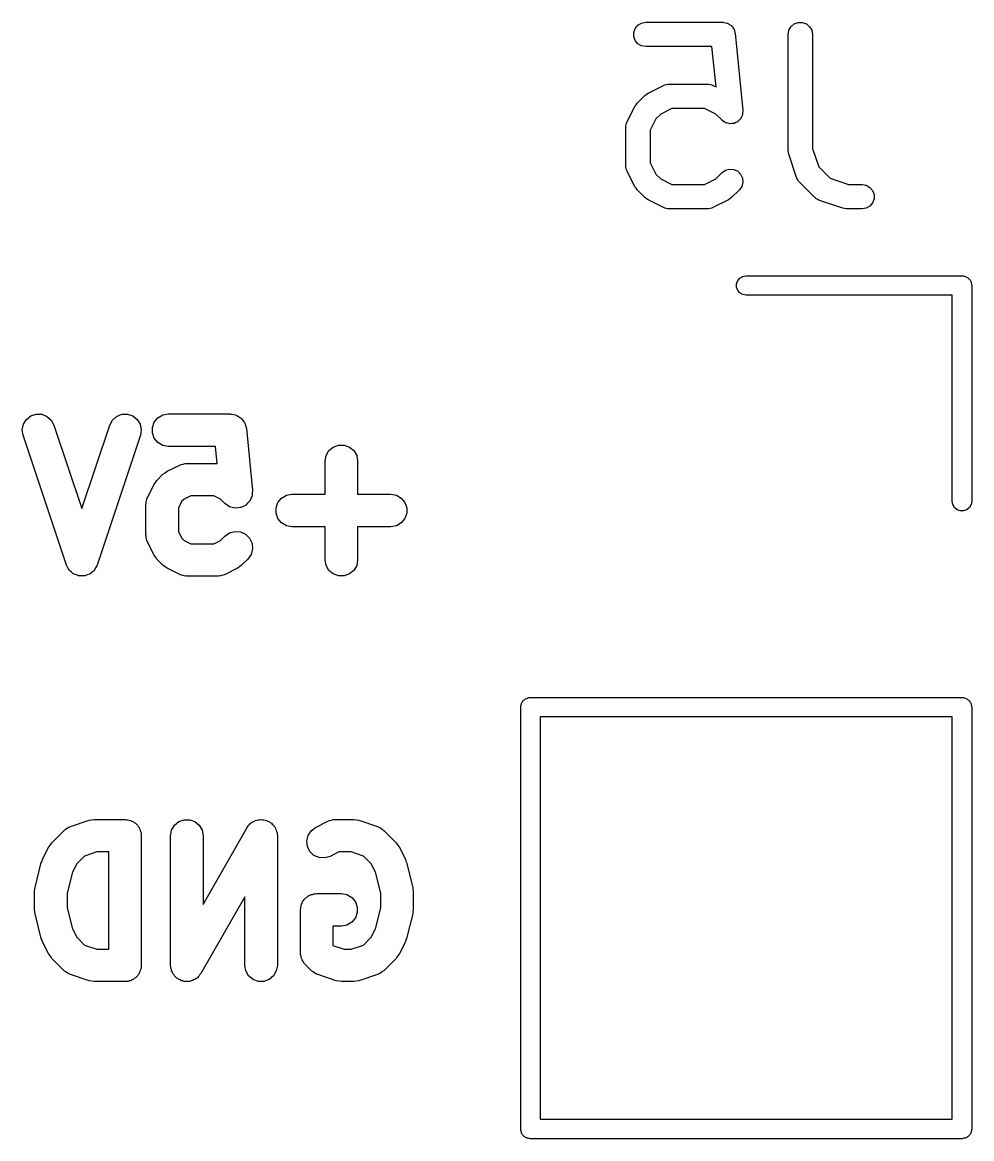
# Model space of a CAD drawing. Extents: x 70 to 226, y -104 to -44.
# Drawn here: x 220.54 to 226.39, y -63.93 to -57.05 of the extents above; entities that cross this region are included whole.
import ezdxf

# ---------------------------------------------------------------- set-up
doc = ezdxf.new("R2010")
doc.units = 0
doc.header["$MEASUREMENT"] = 0
doc.layers.add('BLACK', color=7, linetype='CONTINUOUS')

msp = doc.modelspace()

# ---------------------------------------------------------------- linework, layer by layer
at = {"layer": 'Black'}
for p, q in [((224.333, -57.0649), (224.355, -57.0519)), ((224.355, -57.0519), (224.381, -57.0474)), ((224.381, -57.0474), (224.857, -57.0474)), ((224.857, -57.0474), (224.86, -57.0479)), ((224.86, -57.0479), (224.863, -57.0476)), ((224.863, -57.0476), (224.873, -57.0501)), ((224.873, -57.0501), (224.883, -57.0519)), ((224.883, -57.0519), (224.885, -57.0533)), ((224.885, -57.0533), (224.888, -57.054)), ((224.888, -57.054), (224.896, -57.0598)), ((225.296, -57.0574), (225.32, -57.0485)), ((225.32, -57.0485), (225.346, -57.0485)), ((225.346, -57.0485), (225.371, -57.0574)), ((224.307, -57.1094), (224.316, -57.0849)), ((224.307, -57.1354), (224.307, -57.1094)), ((224.316, -57.0849), (224.333, -57.0649)), ((224.896, -57.0598), (224.905, -57.0649)), ((224.905, -57.0649), (224.907, -57.0671)), ((224.907, -57.0671), (224.91, -57.0687)), ((224.91, -57.0687), (224.916, -57.077)), ((224.916, -57.077), (224.922, -57.0849)), ((224.922, -57.0849), (224.923, -57.0875)), ((224.923, -57.0875), (224.925, -57.0898)), ((224.925, -57.0898), (224.927, -57.0997)), ((224.927, -57.0997), (224.931, -57.1094)), ((224.931, -57.1094), (224.931, -57.1122)), ((224.931, -57.1122), (224.932, -57.1149)), ((224.932, -57.1149), (224.979, -57.5911)), ((225.258, -57.1224), (225.263, -57.0967)), ((225.258, -57.8367), (225.258, -57.1224)), ((225.263, -57.0967), (225.276, -57.0742)), ((225.276, -57.0742), (225.296, -57.0574)), ((225.371, -57.0574), (225.391, -57.0742)), ((225.391, -57.0742), (225.404, -57.0967)), ((225.404, -57.0967), (225.408, -57.1224)), ((225.408, -57.1224), (225.408, -57.8245)), ((224.316, -57.1599), (224.307, -57.1354)), ((224.333, -57.1798), (224.316, -57.1599)), ((224.355, -57.1929), (224.333, -57.1798)), ((224.381, -57.1974), (224.355, -57.1929)), ((224.789, -57.1974), (224.381, -57.1974)), ((224.814, -57.4456), (224.789, -57.1974)), ((224.395, -57.4839), (224.49, -57.4363)), ((224.49, -57.4363), (224.494, -57.435)), ((224.494, -57.435), (224.498, -57.4329)), ((224.498, -57.4329), (224.507, -57.4313)), ((224.507, -57.4313), (224.515, -57.4288)), ((224.515, -57.4288), (224.52, -57.4291)), ((224.52, -57.4291), (224.524, -57.4283)), ((224.524, -57.4283), (224.762, -57.4283)), ((224.762, -57.4283), (224.766, -57.4291)), ((224.766, -57.4291), (224.77, -57.4288)), ((224.77, -57.4288), (224.779, -57.4313)), ((224.779, -57.4313), (224.788, -57.4329)), ((224.788, -57.4329), (224.791, -57.435)), ((224.791, -57.435), (224.795, -57.4363)), ((224.795, -57.4363), (224.814, -57.4456)), ((224.328, -57.5455), (224.376, -57.4979)), ((224.376, -57.4979), (224.385, -57.491)), ((224.385, -57.491), (224.395, -57.4839)), ((224.266, -57.6603), (224.314, -57.565)), ((224.314, -57.565), (224.321, -57.5554)), ((224.321, -57.5554), (224.328, -57.5455)), ((224.542, -57.5783), (224.473, -57.6126)), ((224.744, -57.5783), (224.542, -57.5783)), ((224.813, -57.6126), (224.744, -57.5783)), ((224.978, -57.6045), (224.977, -57.6171)), ((224.979, -57.592), (224.978, -57.6045)), ((224.979, -57.5911), (224.979, -57.5916)), ((224.979, -57.5916), (224.979, -57.592)), ((224.261, -57.6768), (224.263, -57.6682)), ((224.263, -57.6682), (224.265, -57.6644)), ((224.265, -57.6644), (224.266, -57.6603)), ((224.443, -57.643), (224.408, -57.7115)), ((224.473, -57.6126), (224.443, -57.643)), ((224.852, -57.6516), (224.813, -57.6126)), ((224.852, -57.6519), (224.852, -57.6516)), ((224.852, -57.6523), (224.852, -57.6519)), ((224.863, -57.6593), (224.852, -57.6523)), ((224.873, -57.6665), (224.863, -57.6593)), ((224.874, -57.6667), (224.873, -57.6665)), ((224.874, -57.6669), (224.874, -57.6667)), ((224.886, -57.67), (224.874, -57.6669)), ((224.898, -57.6733), (224.886, -57.67)), ((224.899, -57.6732), (224.898, -57.6733)), ((224.912, -57.6721), (224.899, -57.6734)), ((224.899, -57.6734), (224.899, -57.6732)), ((224.924, -57.671), (224.912, -57.6721)), ((224.925, -57.6708), (224.924, -57.671)), ((224.936, -57.6653), (224.925, -57.6708)), ((224.925, -57.6708), (224.925, -57.6708)), ((224.948, -57.66), (224.936, -57.6653)), ((224.949, -57.6595), (224.948, -57.6597)), ((224.948, -57.6597), (224.948, -57.66)), ((224.957, -57.6505), (224.949, -57.6595)), ((224.966, -57.6416), (224.957, -57.6505)), ((224.967, -57.6408), (224.966, -57.6412)), ((224.966, -57.6412), (224.966, -57.6416)), ((224.972, -57.6294), (224.967, -57.6408)), ((224.977, -57.618), (224.972, -57.6294)), ((224.977, -57.6171), (224.977, -57.6175)), ((224.977, -57.6175), (224.977, -57.618)), ((224.258, -57.6938), (224.259, -57.6896)), ((224.258, -57.9319), (224.258, -57.6938)), ((224.259, -57.6852), (224.261, -57.6768)), ((224.259, -57.6896), (224.259, -57.6852)), ((224.408, -57.7115), (224.408, -57.9142)), ((225.26, -57.8485), (225.258, -57.8367)), ((225.262, -57.8604), (225.26, -57.8485)), ((225.31, -58.0032), (225.262, -57.8604)), ((225.408, -57.8245), (225.447, -57.939)), ((224.259, -57.9362), (224.258, -57.9319)), ((224.259, -57.9405), (224.259, -57.9362)), ((224.261, -57.9489), (224.259, -57.9405)), ((224.263, -57.9576), (224.261, -57.9489)), ((224.408, -57.9142), (224.443, -57.9827)), ((225.447, -57.939), (225.517, -58.0092)), ((224.265, -57.9613), (224.263, -57.9576)), ((224.266, -57.9654), (224.265, -57.9613)), ((224.314, -58.0607), (224.266, -57.9654)), ((224.443, -57.9827), (224.473, -58.0131)), ((224.473, -58.0131), (224.542, -58.0474)), ((224.744, -58.0474), (224.813, -58.0131)), ((224.813, -58.0131), (224.852, -57.9741)), ((224.852, -57.9741), (224.873, -57.9592)), ((224.873, -57.9592), (224.898, -57.9524)), ((224.898, -57.9524), (224.924, -57.9547)), ((224.924, -57.9547), (224.948, -57.9657)), ((224.948, -57.9657), (224.966, -57.9841)), ((224.966, -57.9841), (224.977, -58.0077)), ((224.977, -58.0077), (224.979, -58.0337)), ((225.312, -58.007), (225.31, -58.0032)), ((225.313, -58.0112), (225.312, -58.007)), ((225.318, -58.0184), (225.313, -58.0112)), ((225.322, -58.0261), (225.318, -58.0184)), ((225.517, -58.0092), (225.631, -58.0474)), ((224.321, -58.0703), (224.314, -58.0607)), ((224.328, -58.0802), (224.321, -58.0703)), ((224.376, -58.1278), (224.328, -58.0802)), ((224.542, -58.0474), (224.744, -58.0474)), ((224.958, -58.0802), (224.91, -58.1278)), ((224.973, -58.0588), (224.958, -58.0802)), ((224.979, -58.0337), (224.973, -58.0588)), ((225.325, -58.029), (225.322, -58.0261)), ((225.328, -58.0326), (225.325, -58.029)), ((225.423, -58.1278), (225.328, -58.0326)), ((225.631, -58.0474), (225.714, -58.0474)), ((225.714, -58.0474), (225.74, -58.0519)), ((225.74, -58.0519), (225.762, -58.0649)), ((225.762, -58.0649), (225.779, -58.0849)), ((225.779, -58.0849), (225.788, -58.1094)), ((224.385, -58.1347), (224.376, -58.1278)), ((224.395, -58.1418), (224.385, -58.1347)), ((224.49, -58.1895), (224.395, -58.1418)), ((224.891, -58.1418), (224.795, -58.1895)), ((224.9, -58.1347), (224.891, -58.1418)), ((224.91, -58.1278), (224.9, -58.1347)), ((225.427, -58.1303), (225.423, -58.1278)), ((225.43, -58.1335), (225.427, -58.1303)), ((225.437, -58.1377), (225.43, -58.1335)), ((225.444, -58.1427), (225.437, -58.1377)), ((225.449, -58.1439), (225.444, -58.1427)), ((225.452, -58.1459), (225.449, -58.1439)), ((225.595, -58.1935), (225.452, -58.1459)), ((225.788, -58.1354), (225.779, -58.1599)), ((225.788, -58.1094), (225.788, -58.1354)), ((224.494, -58.1907), (224.49, -58.1895)), ((224.498, -58.1929), (224.494, -58.1907)), ((224.507, -58.1944), (224.498, -58.1929)), ((224.515, -58.1969), (224.507, -58.1944)), ((224.52, -58.1966), (224.515, -58.1969)), ((224.524, -58.1974), (224.52, -58.1966)), ((224.762, -58.1974), (224.524, -58.1974)), ((224.766, -58.1966), (224.762, -58.1974)), ((224.77, -58.1969), (224.766, -58.1966)), ((224.779, -58.1944), (224.77, -58.1969)), ((224.788, -58.1929), (224.779, -58.1944)), ((224.791, -58.1907), (224.788, -58.1929)), ((224.795, -58.1895), (224.791, -58.1907)), ((225.607, -58.1953), (225.595, -58.1935)), ((225.619, -58.1974), (225.607, -58.1953)), ((225.714, -58.1974), (225.619, -58.1974)), ((225.74, -58.1929), (225.714, -58.1974)), ((225.762, -58.1798), (225.74, -58.1929)), ((225.779, -58.1599), (225.762, -58.1798)), ((224.948, -58.64), (224.961, -58.624)), ((224.961, -58.624), (224.979, -58.6136)), ((224.979, -58.6136), (225, -58.61)), ((225, -58.61), (226.33, -58.61)), ((226.33, -58.61), (226.335, -58.6109)), ((226.335, -58.6109), (226.34, -58.6109)), ((226.34, -58.6109), (226.345, -58.6127)), ((226.345, -58.6127), (226.351, -58.6136)), ((226.351, -58.6136), (226.355, -58.6162)), ((226.355, -58.6162), (226.36, -58.618)), ((226.36, -58.618), (226.364, -58.6214)), ((226.364, -58.6214), (226.369, -58.624)), ((226.369, -58.624), (226.372, -58.6281)), ((226.372, -58.6281), (226.376, -58.6314)), ((226.376, -58.6314), (226.379, -58.636)), ((226.379, -58.636), (226.382, -58.64)), ((224.941, -58.6596), (224.948, -58.64)), ((224.941, -58.6804), (224.941, -58.6596)), ((224.948, -58.7), (224.941, -58.6804)), ((224.961, -58.716), (224.948, -58.7)), ((226.382, -58.64), (226.384, -58.6449)), ((226.384, -58.6449), (226.386, -58.6495)), ((226.386, -58.6495), (226.387, -58.6547)), ((226.387, -58.6547), (226.389, -58.6596)), ((226.389, -58.6596), (226.389, -58.6648)), ((226.389, -58.6648), (226.39, -58.67)), ((226.39, -58.67), (226.39, -60)), ((224.979, -58.7264), (224.961, -58.716)), ((225, -58.73), (224.979, -58.7264)), ((226.27, -58.73), (225, -58.73)), ((226.27, -60), (226.27, -58.73)), ((220.59, -59.474), (220.623, -59.463)), ((220.623, -59.463), (220.658, -59.4639)), ((220.658, -59.4639), (220.69, -59.4767)), ((221.119, -59.4767), (221.151, -59.4639)), ((221.151, -59.4639), (221.186, -59.463)), ((221.186, -59.463), (221.219, -59.474)), ((221.404, -59.4679), (221.438, -59.4619)), ((221.438, -59.4619), (221.819, -59.4619)), ((221.819, -59.4619), (221.823, -59.4626)), ((221.823, -59.4626), (221.827, -59.4622)), ((221.827, -59.4622), (221.84, -59.4656)), ((221.84, -59.4656), (221.853, -59.4679)), ((220.538, -59.5592), (220.545, -59.5251)), ((220.545, -59.5251), (220.563, -59.4956)), ((220.563, -59.4956), (220.59, -59.474)), ((220.69, -59.4767), (220.716, -59.4997)), ((220.716, -59.4997), (220.733, -59.5303)), ((220.733, -59.5303), (220.905, -60.0457)), ((220.905, -60.0457), (221.077, -59.5303)), ((221.077, -59.5303), (221.093, -59.4997)), ((221.093, -59.4997), (221.119, -59.4767)), ((221.219, -59.474), (221.246, -59.4956)), ((221.246, -59.4956), (221.264, -59.5251)), ((221.264, -59.5251), (221.271, -59.5592)), ((221.34, -59.5445), (221.351, -59.5119)), ((221.351, -59.5119), (221.374, -59.4853)), ((221.374, -59.4853), (221.404, -59.4679)), ((221.853, -59.4679), (221.857, -59.4698)), ((221.857, -59.4698), (221.86, -59.4708)), ((221.86, -59.4708), (221.871, -59.4785)), ((221.871, -59.4785), (221.883, -59.4853)), ((221.883, -59.4853), (221.886, -59.4882)), ((221.886, -59.4882), (221.889, -59.4903)), ((221.889, -59.4903), (221.897, -59.5014)), ((221.897, -59.5014), (221.906, -59.5119)), ((221.906, -59.5119), (221.907, -59.5155)), ((221.907, -59.5155), (221.909, -59.5185)), ((221.909, -59.5185), (221.913, -59.5317)), ((221.913, -59.5317), (221.918, -59.5445)), ((220.543, -59.5935), (220.538, -59.5592)), ((220.81, -60.3935), (220.543, -59.5935)), ((221.266, -59.5935), (221, -60.3935)), ((221.271, -59.5592), (221.266, -59.5935)), ((221.34, -59.5793), (221.34, -59.5445)), ((221.351, -59.6119), (221.34, -59.5793)), ((221.918, -59.5445), (221.918, -59.5483)), ((221.918, -59.5483), (221.919, -59.552)), ((221.919, -59.552), (221.957, -59.9329)), ((221.374, -59.6385), (221.351, -59.6119)), ((221.404, -59.6559), (221.374, -59.6385)), ((221.438, -59.6619), (221.404, -59.6559)), ((221.729, -59.6619), (221.438, -59.6619)), ((221.739, -59.7667), (221.729, -59.6619)), ((222.428, -59.6881), (222.455, -59.6658)), ((222.455, -59.6658), (222.487, -59.6539)), ((222.487, -59.6539), (222.522, -59.6539)), ((222.522, -59.6539), (222.555, -59.6658)), ((222.555, -59.6658), (222.581, -59.6881)), ((222.405, -59.7524), (222.411, -59.7182)), ((222.411, -59.7182), (222.428, -59.6881)), ((222.581, -59.6881), (222.599, -59.7182)), ((222.599, -59.7182), (222.605, -59.7524)), ((221.431, -59.8153), (221.508, -59.7772)), ((221.508, -59.7772), (221.513, -59.7756)), ((221.513, -59.7756), (221.518, -59.7727)), ((221.518, -59.7727), (221.53, -59.7707)), ((221.53, -59.7707), (221.541, -59.7673)), ((221.541, -59.7673), (221.547, -59.7677)), ((221.547, -59.7677), (221.552, -59.7667)), ((221.552, -59.7667), (221.739, -59.7667)), ((222.405, -59.9571), (222.405, -59.7524)), ((222.605, -59.7524), (222.605, -59.9571)), ((221.358, -59.8853), (221.367, -59.8721)), ((221.367, -59.8721), (221.405, -59.8341)), ((221.405, -59.8341), (221.419, -59.8249)), ((221.419, -59.8249), (221.431, -59.8153)), ((221.311, -59.9743), (221.349, -59.8981)), ((221.349, -59.8981), (221.358, -59.8853)), ((221.957, -59.9341), (221.955, -59.9508)), ((221.957, -59.9329), (221.957, -59.9335)), ((221.957, -59.9335), (221.957, -59.9341)), ((221.3, -60.019), (221.301, -60.0134)), ((221.301, -60.0076), (221.304, -59.9964)), ((221.301, -60.0134), (221.301, -60.0076)), ((221.304, -59.9964), (221.306, -59.9848)), ((221.306, -59.9848), (221.309, -59.9799)), ((221.309, -59.9799), (221.311, -59.9743)), ((221.52, -60.0021), (221.5, -60.0427)), ((221.535, -59.9869), (221.52, -60.0021)), ((221.576, -59.9667), (221.535, -59.9869)), ((221.719, -59.9667), (221.576, -59.9667)), ((221.76, -59.9869), (221.719, -59.9667)), ((221.786, -60.0136), (221.76, -59.9869)), ((221.787, -60.0139), (221.786, -60.0136)), ((221.787, -60.0144), (221.787, -60.0139)), ((221.801, -60.0239), (221.787, -60.0144)), ((221.927, -60.012), (221.916, -60.0241)), ((221.939, -60.0002), (221.927, -60.012)), ((221.94, -59.9992), (221.939, -59.9996)), ((221.939, -59.9996), (221.939, -60.0002)), ((221.947, -59.9839), (221.94, -59.9992)), ((221.954, -59.9687), (221.947, -59.9839)), ((221.955, -59.9508), (221.954, -59.9675)), ((221.954, -59.9675), (221.954, -59.9681)), ((221.954, -59.9681), (221.954, -59.9687)), ((222.102, -60.0398), (222.113, -60.0071)), ((222.113, -60.0071), (222.136, -59.9805)), ((222.136, -59.9805), (222.166, -59.9632)), ((222.166, -59.9632), (222.2, -59.9571)), ((222.2, -59.9571), (222.405, -59.9571)), ((222.605, -59.9571), (222.81, -59.9571)), ((222.81, -59.9571), (222.844, -59.9632)), ((222.844, -59.9632), (222.874, -59.9805)), ((222.874, -59.9805), (222.896, -60.0071)), ((222.896, -60.0071), (222.908, -60.0398)), ((226.274, -60.0205), (226.27, -60)), ((226.39, -60), (226.386, -60.0205)), ((221.3, -60.2095), (221.3, -60.019)), ((221.5, -60.0427), (221.5, -60.1859)), ((221.815, -60.0335), (221.801, -60.0239)), ((221.815, -60.0336), (221.815, -60.0335)), ((221.816, -60.034), (221.815, -60.0336)), ((221.832, -60.0382), (221.816, -60.034)), ((221.848, -60.0425), (221.832, -60.0382)), ((221.849, -60.0424), (221.848, -60.0425)), ((221.85, -60.0426), (221.849, -60.0424)), ((221.866, -60.0409), (221.85, -60.0426)), ((221.883, -60.0394), (221.866, -60.0409)), ((221.884, -60.0392), (221.883, -60.0394)), ((221.899, -60.0318), (221.884, -60.0391)), ((221.884, -60.0391), (221.884, -60.0392)), ((221.915, -60.0248), (221.899, -60.0318)), ((221.916, -60.0241), (221.915, -60.0243)), ((221.915, -60.0243), (221.915, -60.0248)), ((222.102, -60.0745), (222.102, -60.0398)), ((222.113, -60.1071), (222.102, -60.0745)), ((222.908, -60.0745), (222.896, -60.1071)), ((222.908, -60.0398), (222.908, -60.0745)), ((226.284, -60.0386), (226.274, -60.0205)), ((226.3, -60.052), (226.284, -60.0386)), ((226.32, -60.0591), (226.3, -60.052)), ((226.34, -60.0591), (226.32, -60.0591)), ((226.36, -60.052), (226.34, -60.0591)), ((226.376, -60.0386), (226.36, -60.052)), ((226.386, -60.0205), (226.376, -60.0386)), ((222.136, -60.1337), (222.113, -60.1071)), ((222.166, -60.1511), (222.136, -60.1337)), ((222.2, -60.1571), (222.166, -60.1511)), ((222.844, -60.1511), (222.81, -60.1571)), ((222.874, -60.1337), (222.844, -60.1511)), ((222.896, -60.1071), (222.874, -60.1337)), ((221.301, -60.2152), (221.3, -60.2095)), ((221.301, -60.221), (221.301, -60.2152)), ((221.304, -60.2322), (221.301, -60.221)), ((221.5, -60.1859), (221.52, -60.2265)), ((221.76, -60.2416), (221.786, -60.215)), ((221.786, -60.215), (221.815, -60.1951)), ((221.815, -60.1951), (221.848, -60.1861)), ((221.848, -60.1861), (221.883, -60.1891)), ((221.883, -60.1891), (221.914, -60.2038)), ((221.914, -60.2038), (221.939, -60.2284)), ((222.405, -60.1571), (222.2, -60.1571)), ((222.405, -60.3619), (222.405, -60.1571)), ((222.81, -60.1571), (222.605, -60.1571)), ((222.605, -60.1571), (222.605, -60.3619)), ((221.306, -60.2437), (221.304, -60.2322)), ((221.309, -60.2487), (221.306, -60.2437)), ((221.311, -60.2542), (221.309, -60.2487)), ((221.349, -60.3304), (221.311, -60.2542)), ((221.52, -60.2265), (221.535, -60.2416)), ((221.535, -60.2416), (221.576, -60.2619)), ((221.576, -60.2619), (221.719, -60.2619)), ((221.719, -60.2619), (221.76, -60.2416)), ((221.939, -60.2284), (221.954, -60.2598)), ((221.954, -60.2598), (221.957, -60.2944)), ((221.358, -60.3433), (221.349, -60.3304)), ((221.367, -60.3564), (221.358, -60.3433)), ((221.405, -60.3945), (221.367, -60.3564)), ((221.928, -60.3564), (221.89, -60.3945)), ((221.948, -60.328), (221.928, -60.3564)), ((221.957, -60.2944), (221.948, -60.328)), ((220.811, -60.396), (220.81, -60.3935)), ((220.812, -60.3987), (220.811, -60.396)), ((220.819, -60.4112), (220.812, -60.3987)), ((220.826, -60.4241), (220.819, -60.4112)), ((220.828, -60.4259), (220.826, -60.4241)), ((220.83, -60.4283), (220.828, -60.4259)), ((220.841, -60.4374), (220.83, -60.4283)), ((220.98, -60.4283), (220.968, -60.4374)), ((220.981, -60.4259), (220.98, -60.4283)), ((220.983, -60.4241), (220.981, -60.4259)), ((220.99, -60.4112), (220.983, -60.4241)), ((220.998, -60.3987), (220.99, -60.4112)), ((221, -60.3935), (220.998, -60.396)), ((220.998, -60.396), (220.998, -60.3987)), ((221.419, -60.4037), (221.405, -60.3945)), ((221.431, -60.4133), (221.419, -60.4037)), ((221.508, -60.4513), (221.431, -60.4133)), ((221.864, -60.4133), (221.788, -60.4513)), ((221.877, -60.4037), (221.864, -60.4133)), ((221.89, -60.3945), (221.877, -60.4037)), ((222.411, -60.3961), (222.405, -60.3619)), ((222.428, -60.4262), (222.411, -60.3961)), ((222.455, -60.4485), (222.428, -60.4262)), ((222.581, -60.4262), (222.555, -60.4485)), ((222.599, -60.3961), (222.581, -60.4262)), ((222.605, -60.3619), (222.599, -60.3961)), ((220.852, -60.4471), (220.841, -60.4374)), ((220.855, -60.4481), (220.852, -60.4471)), ((220.857, -60.4498), (220.855, -60.4481)), ((220.871, -60.4545), (220.857, -60.4498)), ((220.885, -60.4599), (220.871, -60.4545)), ((220.887, -60.4599), (220.885, -60.4599)), ((220.89, -60.4608), (220.887, -60.4599)), ((220.905, -60.4604), (220.89, -60.4608)), ((220.919, -60.4608), (220.905, -60.4604)), ((220.922, -60.4599), (220.919, -60.4608)), ((220.925, -60.4599), (220.922, -60.4599)), ((220.938, -60.4545), (220.925, -60.4599)), ((220.952, -60.4498), (220.938, -60.4545)), ((220.955, -60.4481), (220.952, -60.4498)), ((220.957, -60.4471), (220.955, -60.4481)), ((220.968, -60.4374), (220.957, -60.4471)), ((221.513, -60.453), (221.508, -60.4513)), ((221.518, -60.4559), (221.513, -60.453)), ((221.53, -60.4579), (221.518, -60.4559)), ((221.541, -60.4612), (221.53, -60.4579)), ((221.547, -60.4609), (221.541, -60.4612)), ((221.552, -60.4619), (221.547, -60.4609)), ((221.743, -60.4619), (221.552, -60.4619)), ((221.749, -60.4609), (221.743, -60.4619)), ((221.754, -60.4612), (221.749, -60.4609)), ((221.766, -60.4579), (221.754, -60.4612)), ((221.777, -60.4559), (221.766, -60.4579)), ((221.782, -60.453), (221.777, -60.4559)), ((221.788, -60.4513), (221.782, -60.453)), ((222.487, -60.4604), (222.455, -60.4485)), ((222.522, -60.4604), (222.487, -60.4604)), ((222.555, -60.4485), (222.522, -60.4604)), ((223.611, -61.2596), (223.613, -61.2547)), ((223.613, -61.2547), (223.614, -61.2495)), ((223.614, -61.2495), (223.616, -61.2449)), ((223.616, -61.2449), (223.618, -61.24)), ((223.618, -61.24), (223.621, -61.236)), ((223.621, -61.236), (223.624, -61.2314)), ((223.624, -61.2314), (223.628, -61.2281)), ((223.628, -61.2281), (223.631, -61.224)), ((223.631, -61.224), (223.636, -61.2214)), ((223.636, -61.2214), (223.64, -61.218)), ((223.64, -61.218), (223.645, -61.2162)), ((223.645, -61.2162), (223.649, -61.2136)), ((223.649, -61.2136), (223.655, -61.2127)), ((223.655, -61.2127), (223.66, -61.2109)), ((223.66, -61.2109), (223.665, -61.2109)), ((223.665, -61.2109), (223.67, -61.21)), ((223.67, -61.21), (226.33, -61.21)), ((226.33, -61.21), (226.335, -61.2109)), ((226.335, -61.2109), (226.34, -61.2109)), ((226.34, -61.2109), (226.345, -61.2127)), ((226.345, -61.2127), (226.351, -61.2136)), ((226.351, -61.2136), (226.355, -61.2162)), ((226.355, -61.2162), (226.36, -61.218)), ((226.36, -61.218), (226.364, -61.2214)), ((226.364, -61.2214), (226.369, -61.224)), ((226.369, -61.224), (226.372, -61.2281)), ((226.372, -61.2281), (226.376, -61.2314)), ((226.376, -61.2314), (226.379, -61.236)), ((226.379, -61.236), (226.382, -61.24)), ((226.382, -61.24), (226.384, -61.2449)), ((226.384, -61.2449), (226.386, -61.2495)), ((226.386, -61.2495), (226.387, -61.2547)), ((226.387, -61.2547), (226.389, -61.2596)), ((223.61, -61.27), (223.611, -61.2648)), ((223.61, -63.87), (223.61, -61.27)), ((223.611, -61.2648), (223.611, -61.2596)), ((226.389, -61.2596), (226.389, -61.2648)), ((226.389, -61.2648), (226.39, -61.27)), ((226.39, -61.27), (226.39, -63.87)), ((223.73, -61.33), (223.73, -63.81)), ((226.27, -61.33), (223.73, -61.33)), ((226.27, -63.81), (226.27, -61.33)), ((220.815, -62.0161), (220.824, -62.0094)), ((220.824, -62.0094), (220.83, -62.0079)), ((220.83, -62.0079), (220.835, -62.0051)), ((220.835, -62.0051), (220.949, -61.967)), ((220.949, -61.967), (220.965, -61.9647)), ((220.965, -61.9647), (220.981, -61.9619)), ((220.981, -61.9619), (221.171, -61.9619)), ((221.171, -61.9619), (221.18, -61.9634)), ((221.18, -61.9634), (221.189, -61.9634)), ((221.189, -61.9634), (221.197, -61.9664)), ((221.197, -61.9664), (221.206, -61.9679)), ((221.206, -61.9679), (221.213, -61.9723)), ((221.213, -61.9723), (221.221, -61.9753)), ((221.221, -61.9753), (221.228, -61.9809)), ((221.228, -61.9809), (221.236, -61.9853)), ((221.236, -61.9853), (221.241, -61.992)), ((221.241, -61.992), (221.248, -61.9976)), ((221.248, -61.9976), (221.252, -62.0052)), ((221.252, -62.0052), (221.258, -62.0119)), ((221.258, -62.0119), (221.261, -62.0201)), ((221.458, -62.0277), (221.476, -61.9976)), ((221.476, -61.9976), (221.502, -61.9753)), ((221.502, -61.9753), (221.535, -61.9634)), ((221.535, -61.9634), (221.57, -61.9634)), ((221.57, -61.9634), (221.602, -61.9753)), ((221.602, -61.9753), (221.629, -61.9976)), ((221.629, -61.9976), (221.646, -62.0277)), ((221.923, -62.0123), (221.928, -62.0054)), ((221.928, -62.0054), (221.933, -61.9976)), ((221.933, -61.9976), (221.939, -61.9921)), ((221.939, -61.9921), (221.945, -61.9856)), ((221.945, -61.9856), (221.953, -61.9811)), ((221.953, -61.9811), (221.96, -61.9753)), ((221.96, -61.9753), (221.968, -61.9724)), ((221.968, -61.9724), (221.975, -61.9681)), ((221.975, -61.9681), (221.984, -61.9665)), ((221.984, -61.9665), (221.992, -61.9634)), ((221.992, -61.9634), (222.001, -61.9634)), ((222.001, -61.9634), (222.009, -61.9619)), ((222.009, -61.9619), (222.018, -61.9634)), ((222.018, -61.9634), (222.027, -61.9634)), ((222.027, -61.9634), (222.035, -61.9663)), ((222.035, -61.9663), (222.043, -61.9678)), ((222.043, -61.9678), (222.051, -61.9722)), ((222.051, -61.9722), (222.06, -61.9753)), ((222.06, -61.9753), (222.066, -61.9808)), ((222.066, -61.9808), (222.073, -61.985)), ((222.073, -61.985), (222.079, -61.9919)), ((222.079, -61.9919), (222.086, -61.9976)), ((222.086, -61.9976), (222.09, -62.005)), ((222.09, -62.005), (222.096, -62.0115)), ((222.096, -62.0115), (222.099, -62.0199)), ((222.318, -62.0312), (222.346, -62.0106)), ((222.346, -62.0106), (222.422, -61.9725)), ((222.422, -61.9725), (222.427, -61.9708)), ((222.427, -61.9708), (222.432, -61.9679)), ((222.432, -61.9679), (222.444, -61.9659)), ((222.444, -61.9659), (222.455, -61.9626)), ((222.455, -61.9626), (222.461, -61.9629)), ((222.461, -61.9629), (222.467, -61.9619)), ((222.467, -61.9619), (222.581, -61.9619)), ((222.581, -61.9619), (222.597, -61.9647)), ((222.597, -61.9647), (222.613, -61.967)), ((222.613, -61.967), (222.727, -62.0051)), ((222.727, -62.0051), (222.732, -62.0079)), ((222.732, -62.0079), (222.737, -62.0094)), ((222.737, -62.0094), (222.747, -62.0161)), ((220.72, -62.1055), (220.796, -62.0293)), ((220.796, -62.0293), (220.801, -62.026)), ((220.801, -62.026), (220.805, -62.0217)), ((220.805, -62.0217), (220.815, -62.0161)), ((221.261, -62.0201), (221.265, -62.0277)), ((221.265, -62.0277), (221.267, -62.0363)), ((221.267, -62.0363), (221.27, -62.0445)), ((221.27, -62.0445), (221.27, -62.0533)), ((221.27, -62.0533), (221.271, -62.0619)), ((221.271, -62.0619), (221.271, -62.8619)), ((221.452, -62.0619), (221.458, -62.0277)), ((221.452, -62.8619), (221.452, -62.0619)), ((221.646, -62.0277), (221.652, -62.0619)), ((221.652, -62.4853), (221.923, -62.0123)), ((221.652, -62.0619), (221.652, -62.4853)), ((222.099, -62.0199), (222.103, -62.0277)), ((222.103, -62.0277), (222.105, -62.0361)), ((222.105, -62.0361), (222.108, -62.0441)), ((222.108, -62.0441), (222.108, -62.0531)), ((222.108, -62.0531), (222.11, -62.0619)), ((222.11, -62.0619), (222.11, -62.8619)), ((222.291, -62.094), (222.299, -62.0602)), ((222.299, -62.0602), (222.318, -62.0312)), ((222.747, -62.0161), (222.757, -62.0217)), ((222.757, -62.0217), (222.761, -62.026)), ((222.761, -62.026), (222.766, -62.0293)), ((222.766, -62.0293), (222.842, -62.1055)), ((220.663, -62.2077), (220.701, -62.1315)), ((220.701, -62.1315), (220.711, -62.1186)), ((220.711, -62.1186), (220.72, -62.1055)), ((222.295, -62.1285), (222.291, -62.094)), ((222.31, -62.1596), (222.295, -62.1285)), ((222.842, -62.1055), (222.851, -62.1186)), ((222.851, -62.1186), (222.861, -62.1315)), ((222.861, -62.1315), (222.899, -62.2077)), ((220.655, -62.2281), (220.66, -62.2181)), ((220.66, -62.2181), (220.663, -62.2077)), ((220.921, -62.1874), (220.873, -62.2354)), ((220.997, -62.1619), (220.921, -62.1874)), ((221.071, -62.1619), (220.997, -62.1619)), ((221.071, -62.7619), (221.071, -62.1619)), ((222.335, -62.1835), (222.31, -62.1596)), ((222.367, -62.1973), (222.335, -62.1835)), ((222.402, -62.1993), (222.367, -62.1973)), ((222.435, -62.1894), (222.402, -62.1993)), ((222.49, -62.1619), (222.435, -62.1894)), ((222.565, -62.1619), (222.49, -62.1619)), ((222.641, -62.1874), (222.565, -62.1619)), ((222.689, -62.2354), (222.641, -62.1874)), ((222.899, -62.2077), (222.902, -62.2181)), ((222.902, -62.2181), (222.907, -62.2281)), ((220.617, -62.3805), (220.655, -62.2281)), ((220.847, -62.2873), (220.814, -62.4171)), ((220.873, -62.2354), (220.847, -62.2873)), ((222.715, -62.2873), (222.689, -62.2354)), ((222.748, -62.4171), (222.715, -62.2873)), ((222.907, -62.2281), (222.945, -62.3805)), ((220.614, -62.4048), (220.616, -62.3927)), ((220.614, -62.519), (220.614, -62.4048)), ((220.616, -62.3927), (220.617, -62.3805)), ((220.814, -62.4171), (220.814, -62.5067)), ((222.311, -62.4295), (222.318, -62.4251)), ((222.318, -62.4251), (222.327, -62.4236)), ((222.327, -62.4236), (222.335, -62.4206)), ((222.335, -62.4206), (222.344, -62.4206)), ((222.344, -62.4206), (222.352, -62.419)), ((222.352, -62.419), (222.505, -62.419)), ((222.505, -62.419), (222.539, -62.4251)), ((222.539, -62.4251), (222.569, -62.4424)), ((222.748, -62.5067), (222.748, -62.4171)), ((222.945, -62.3805), (222.945, -62.3927)), ((222.945, -62.3927), (222.948, -62.4048)), ((222.948, -62.4048), (222.948, -62.519)), ((221.91, -62.4385), (221.639, -62.9115)), ((221.91, -62.8619), (221.91, -62.4385)), ((222.254, -62.5017), (222.257, -62.4935)), ((222.257, -62.4935), (222.258, -62.4848)), ((222.258, -62.4848), (222.263, -62.4773)), ((222.263, -62.4773), (222.266, -62.469)), ((222.266, -62.469), (222.271, -62.4623)), ((222.271, -62.4623), (222.276, -62.4548)), ((222.276, -62.4548), (222.282, -62.4491)), ((222.282, -62.4491), (222.288, -62.4424)), ((222.288, -62.4424), (222.296, -62.4381)), ((222.296, -62.4381), (222.302, -62.4324)), ((222.302, -62.4324), (222.311, -62.4295)), ((222.569, -62.4424), (222.591, -62.469)), ((222.591, -62.469), (222.603, -62.5017)), ((220.616, -62.5311), (220.614, -62.519)), ((220.617, -62.5433), (220.616, -62.5311)), ((220.655, -62.6957), (220.617, -62.5433)), ((220.814, -62.5067), (220.847, -62.6365)), ((222.252, -62.519), (222.254, -62.5104)), ((222.252, -62.7857), (222.252, -62.519)), ((222.254, -62.5104), (222.254, -62.5017)), ((222.603, -62.5364), (222.591, -62.569)), ((222.603, -62.5017), (222.603, -62.5364)), ((222.715, -62.6365), (222.748, -62.5067)), ((222.945, -62.5433), (222.907, -62.6957)), ((222.948, -62.519), (222.945, -62.5311)), ((222.945, -62.5311), (222.945, -62.5433)), ((222.505, -62.619), (222.452, -62.619)), ((222.452, -62.619), (222.452, -62.739)), ((222.539, -62.613), (222.505, -62.619)), ((222.569, -62.5957), (222.539, -62.613)), ((222.591, -62.569), (222.569, -62.5957)), ((220.66, -62.7057), (220.655, -62.6957)), ((220.847, -62.6365), (220.873, -62.6884)), ((220.873, -62.6884), (220.921, -62.7364)), ((222.641, -62.7364), (222.689, -62.6884)), ((222.689, -62.6884), (222.715, -62.6365)), ((222.907, -62.6957), (222.902, -62.7057)), ((220.663, -62.7161), (220.66, -62.7057)), ((220.701, -62.7923), (220.663, -62.7161)), ((220.921, -62.7364), (220.997, -62.7619)), ((220.997, -62.7619), (221.071, -62.7619)), ((222.452, -62.739), (222.521, -62.7619)), ((222.521, -62.7619), (222.565, -62.7619)), ((222.565, -62.7619), (222.641, -62.7364)), ((222.899, -62.7161), (222.861, -62.7923)), ((222.902, -62.7057), (222.899, -62.7161)), ((220.711, -62.8052), (220.701, -62.7923)), ((220.72, -62.8183), (220.711, -62.8052)), ((220.796, -62.8945), (220.72, -62.8183)), ((222.253, -62.79), (222.252, -62.7857)), ((222.253, -62.7944), (222.253, -62.79)), ((222.256, -62.807), (222.253, -62.7944)), ((222.258, -62.8199), (222.256, -62.807)), ((222.261, -62.8237), (222.258, -62.8199)), ((222.262, -62.828), (222.261, -62.8237)), ((222.269, -62.8387), (222.262, -62.828)), ((222.842, -62.8183), (222.766, -62.8945)), ((222.851, -62.8052), (222.842, -62.8183)), ((222.861, -62.7923), (222.851, -62.8052)), ((220.801, -62.8978), (220.796, -62.8945)), ((220.805, -62.9021), (220.801, -62.8978)), ((220.815, -62.9077), (220.805, -62.9021)), ((221.261, -62.9037), (221.258, -62.9119)), ((221.265, -62.8961), (221.261, -62.9037)), ((221.267, -62.8875), (221.265, -62.8961)), ((221.27, -62.8793), (221.267, -62.8875)), ((221.271, -62.8619), (221.27, -62.8705)), ((221.27, -62.8705), (221.27, -62.8793)), ((221.454, -62.8707), (221.452, -62.8619)), ((221.454, -62.8797), (221.454, -62.8707)), ((221.457, -62.8877), (221.454, -62.8797)), ((221.458, -62.8961), (221.457, -62.8877)), ((221.463, -62.9039), (221.458, -62.8961)), ((221.466, -62.9123), (221.463, -62.9039)), ((221.916, -62.8961), (221.91, -62.8619)), ((221.933, -62.9262), (221.916, -62.8961)), ((222.103, -62.8961), (222.086, -62.9262)), ((222.11, -62.8619), (222.103, -62.8961)), ((222.276, -62.85), (222.269, -62.8387)), ((222.279, -62.8528), (222.276, -62.85)), ((222.282, -62.8564), (222.279, -62.8528)), ((222.32, -62.8945), (222.282, -62.8564)), ((222.324, -62.8978), (222.32, -62.8945)), ((222.328, -62.9021), (222.324, -62.8978)), ((222.339, -62.9077), (222.328, -62.9021)), ((222.757, -62.9021), (222.747, -62.9077)), ((222.761, -62.8978), (222.757, -62.9021)), ((222.766, -62.8945), (222.761, -62.8978)), ((220.824, -62.9144), (220.815, -62.9077)), ((220.83, -62.9159), (220.824, -62.9144)), ((220.835, -62.9187), (220.83, -62.9159)), ((220.949, -62.9568), (220.835, -62.9187)), ((220.965, -62.9591), (220.949, -62.9568)), ((220.981, -62.9619), (220.965, -62.9591)), ((221.171, -62.9619), (220.981, -62.9619)), ((221.18, -62.9604), (221.171, -62.9619)), ((221.189, -62.9604), (221.18, -62.9604)), ((221.197, -62.9574), (221.189, -62.9604)), ((221.206, -62.9559), (221.197, -62.9574)), ((221.213, -62.9515), (221.206, -62.9559)), ((221.221, -62.9485), (221.213, -62.9515)), ((221.228, -62.9429), (221.221, -62.9485)), ((221.236, -62.9385), (221.228, -62.9429)), ((221.241, -62.9318), (221.236, -62.9385)), ((221.248, -62.9262), (221.241, -62.9318)), ((221.252, -62.9186), (221.248, -62.9262)), ((221.258, -62.9119), (221.252, -62.9186)), ((221.472, -62.9188), (221.466, -62.9123)), ((221.476, -62.9262), (221.472, -62.9188)), ((221.483, -62.9319), (221.476, -62.9262)), ((221.488, -62.9388), (221.483, -62.9319)), ((221.496, -62.943), (221.488, -62.9388)), ((221.502, -62.9485), (221.496, -62.943)), ((221.511, -62.9516), (221.502, -62.9485)), ((221.519, -62.956), (221.511, -62.9516)), ((221.527, -62.9575), (221.519, -62.956)), ((221.535, -62.9604), (221.527, -62.9575)), ((221.544, -62.9604), (221.535, -62.9604)), ((221.553, -62.9619), (221.544, -62.9604)), ((221.561, -62.9604), (221.553, -62.9619)), ((221.57, -62.9604), (221.561, -62.9604)), ((221.578, -62.9573), (221.57, -62.9604)), ((221.587, -62.9557), (221.578, -62.9573)), ((221.594, -62.9514), (221.587, -62.9557)), ((221.602, -62.9485), (221.594, -62.9514)), ((221.609, -62.9427), (221.602, -62.9485)), ((221.617, -62.9382), (221.609, -62.9427)), ((221.622, -62.9317), (221.617, -62.9382)), ((221.629, -62.9262), (221.622, -62.9317)), ((221.633, -62.9184), (221.629, -62.9262)), ((221.639, -62.9115), (221.633, -62.9184)), ((221.96, -62.9485), (221.933, -62.9262)), ((221.992, -62.9604), (221.96, -62.9485)), ((222.027, -62.9604), (221.992, -62.9604)), ((222.06, -62.9485), (222.027, -62.9604)), ((222.086, -62.9262), (222.06, -62.9485)), ((222.348, -62.9144), (222.339, -62.9077)), ((222.354, -62.9159), (222.348, -62.9144)), ((222.359, -62.9187), (222.354, -62.9159)), ((222.473, -62.9568), (222.359, -62.9187)), ((222.489, -62.9591), (222.473, -62.9568)), ((222.505, -62.9619), (222.489, -62.9591)), ((222.581, -62.9619), (222.505, -62.9619)), ((222.597, -62.9591), (222.581, -62.9619)), ((222.613, -62.9568), (222.597, -62.9591)), ((222.727, -62.9187), (222.613, -62.9568)), ((222.732, -62.9159), (222.727, -62.9187)), ((222.737, -62.9144), (222.732, -62.9159)), ((222.747, -62.9077), (222.737, -62.9144)), ((223.611, -63.8752), (223.61, -63.87)), ((223.73, -63.81), (226.27, -63.81)), ((226.39, -63.87), (226.389, -63.8752)), ((223.611, -63.8804), (223.611, -63.8752)), ((223.613, -63.8853), (223.611, -63.8804)), ((223.614, -63.8905), (223.613, -63.8853)), ((223.616, -63.8951), (223.614, -63.8905)), ((223.618, -63.9), (223.616, -63.8951)), ((223.621, -63.904), (223.618, -63.9)), ((223.624, -63.9086), (223.621, -63.904)), ((223.628, -63.9119), (223.624, -63.9086)), ((223.631, -63.916), (223.628, -63.9119)), ((223.636, -63.9186), (223.631, -63.916)), ((223.64, -63.922), (223.636, -63.9186)), ((223.645, -63.9238), (223.64, -63.922)), ((223.649, -63.9264), (223.645, -63.9238)), ((223.655, -63.9273), (223.649, -63.9264)), ((223.66, -63.9291), (223.655, -63.9273)), ((223.665, -63.9291), (223.66, -63.9291)), ((223.67, -63.93), (223.665, -63.9291)), ((226.33, -63.93), (223.67, -63.93)), ((226.335, -63.9291), (226.33, -63.93)), ((226.34, -63.9291), (226.335, -63.9291)), ((226.345, -63.9273), (226.34, -63.9291)), ((226.351, -63.9264), (226.345, -63.9273)), ((226.355, -63.9238), (226.351, -63.9264)), ((226.36, -63.922), (226.355, -63.9238)), ((226.364, -63.9186), (226.36, -63.922)), ((226.369, -63.916), (226.364, -63.9186)), ((226.372, -63.9119), (226.369, -63.916)), ((226.376, -63.9086), (226.372, -63.9119)), ((226.379, -63.904), (226.376, -63.9086)), ((226.382, -63.9), (226.379, -63.904)), ((226.384, -63.8951), (226.382, -63.9)), ((226.386, -63.8905), (226.384, -63.8951)), ((226.387, -63.8853), (226.386, -63.8905)), ((226.389, -63.8804), (226.387, -63.8853)), ((226.389, -63.8752), (226.389, -63.8804))]:
    msp.add_line(p, q, dxfattribs=at)

doc.saveas('drawing.dxf')
